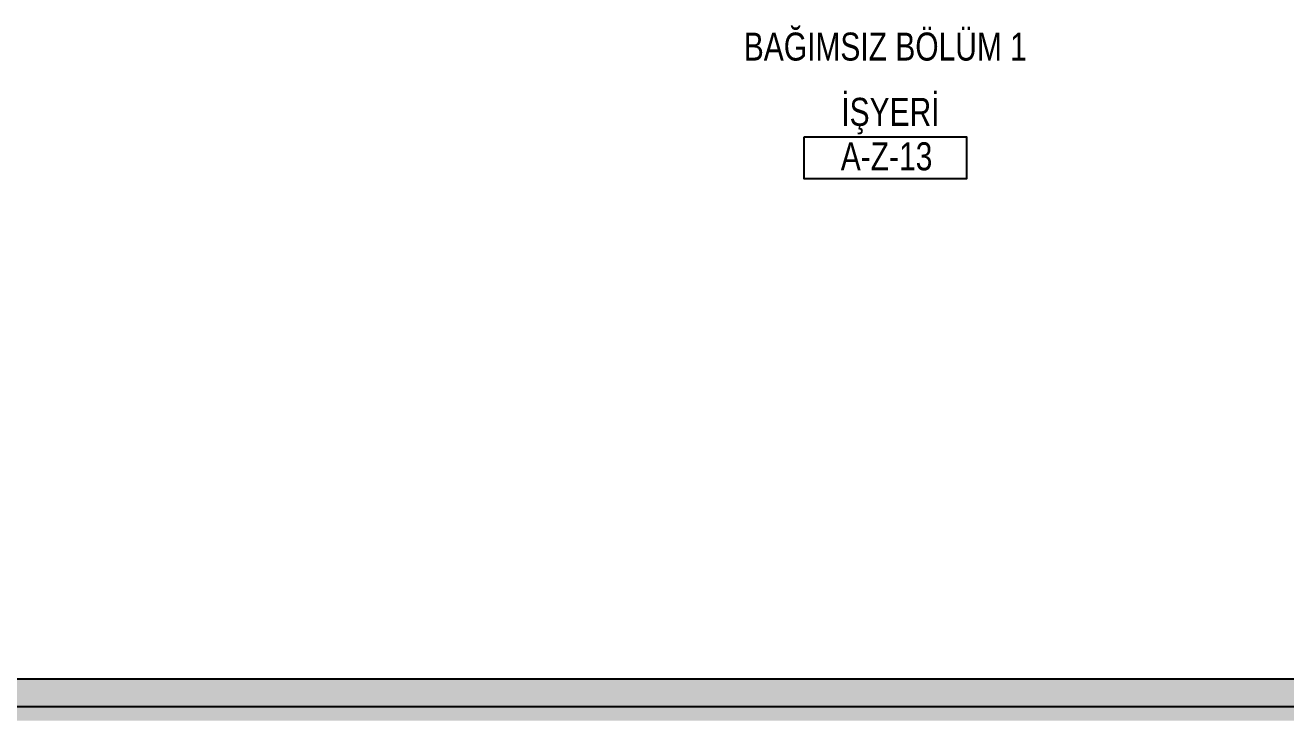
# Model space of a CAD drawing. Header units: centimetres. Extents: x 77182 to 116086, y 20619 to 33555.
# Drawn here: x 105165 to 106065, y 21915 to 22407 of the extents above; entities that cross this region are included whole.
import ezdxf
from ezdxf.enums import TextEntityAlignment as Align

# ---------------------------------------------------------------- set-up
doc = ezdxf.new("R2010")
doc.units = ezdxf.units.CM
doc.header["$LTSCALE"] = 100
for name, color, linetype in [('A-ANNO-IDEN', 50, 'Continuous'), ('A-ANNO-TEXT', 50, 'Continuous'), ('S-CONC', 5, 'Continuous'), ('S-HTCH', 8, 'Continuous')]:
    doc.layers.add(name, color=color, linetype=linetype)
doc.styles.add('Fields_100', font='act_simplex.shx', dxfattribs={"width": 0.8, "height": 20})

# ---------------------------------------------------------------- blocks, each defined once
blk = doc.blocks.new('Mahal kutusu_100')
at = {"color": 0}
blk.add_lwpolyline([(-58, 30), (58, 30), (58, 0), (-58, 0)], close=True, dxfattribs=at)
at = {"color": 0, "style": 'Fields_100', "width": 0.8}
for tag, p in [('MAHAL', (3.64, 37.94)), ('KOD', (0.89, 6.19)), ('ALAN', (-1.26, -29.36)), ('KAPLAMA', (0.85, -59.68))]:
    blk.add_attdef(tag, text='', height=20, dxfattribs=at).set_placement(p, align=Align.CENTER)

msp = doc.modelspace()

# ---------------------------------------------------------------- hatches: boundary and pattern name
at = {"layer": 'S-HTCH'}
h = msp.add_hatch(dxfattribs=at)
h.set_pattern_fill('ANSI33', color=256, style=0)
h.set_pattern_definition([(45, (84445.261, 23206.629), (-4.490128, 4.490128), []), (45, (84449.7513, 23206.629), (-4.490128, 4.490128), [3.175, -1.5875])])
h.paths.add_polyline_path([(109909.7, 21920.39), (109909.7, 21940.39), (94019.7, 21940.39), (94019.7, 21920.39)])
h.paths.add_polyline_path([(109909.7, 21940.39), (109909.7, 21920.39), (111808.2, 21920.39), (111808.2, 21940.39)])
h = msp.add_hatch(dxfattribs=at)
h.set_pattern_fill('AR-CONC', color=256, scale=0.1, style=0)
h.set_pattern_definition([(50, (-37297.674, 23541.89), (18.2184669, -1.5939086), [1.905, -20.955]), (355, (-37297.674, 23541.89), (-3.5243421, 19.1056845), [1.524, -16.7640584]), (100.451445, (-37296.156, 23541.757), (14.6941247, 17.5117752), [1.6190009, -17.8090245]), (46.1842, (-37297.674, 23546.97), (27.107904, -4.2042328), [2.8575, -31.4325]), (96.635558, (-37295.415, 23546.62), (23.7404134, 24.7426125), [2.4285023, -26.713561]), (351.184151, (-37297.674, 23546.97), (23.7404134, 24.7426125), [2.2859967, -25.145973]), (21, (-37295.134, 23545.7), (15.1614391, -10.2265198), [1.905, -20.955]), (326, (-37295.134, 23545.7), (6.1802028, 18.4187966), [1.524, -16.764]), (71.451445, (-37293.87, 23544.848), (21.341642, 8.1922769), [1.6190009, -17.8089938]), (37.5, (-37297.674, 23541.89), (0.30886033, 8.4555039), [0, -16.5608, 0, -17.018, 0, -16.8275]), (7.5, (-37297.674, 23541.89), (6.68196625, 10.0180575), [0, -9.7028, 0, -16.1798, 0, -6.4135]), (327.5, (-37303.3384, 23541.89), (13.55905952, -0.5728744), [0, -6.35, 0, -19.812, 0, -26.289]), (317.5, (-37305.878, 23541.89), (14.8129181, 2.5426491), [0, -8.255, 0, -13.1572, 0, -18.669])])
h.paths.add_polyline_path([(111782.7, 21920.39), (94019.7, 21920.39), (94019.7, 21910.39), (111782.7, 21910.39)])

# ---------------------------------------------------------------- linework, layer by layer
at = {"layer": 'S-CONC'}
msp.add_lwpolyline([(109909.7, 21920.39), (94019.7, 21920.39), (94019.7, 21940.39), (109909.7, 21940.39)], dxfattribs=at)

# ---------------------------------------------------------------- block references
at = {"layer": 'A-ANNO-IDEN'}
ref = msp.add_blockref('Mahal kutusu_100', (105778.79, 22297.24), dxfattribs=at)
ref.add_attrib('MAHAL', 'İŞYERİ', dxfattribs={"layer": '0', "color": 0, "height": 20, "style": 'Fields_100', "width": 0.8}).set_placement((105782.42, 22335.18), align=Align.CENTER)
ref.add_attrib('KOD', 'A-Z-13', dxfattribs={"layer": '0', "color": 0, "height": 20, "style": 'Fields_100', "width": 0.8}).set_placement((105779.67, 22303.43), align=Align.CENTER)

# ---------------------------------------------------------------- texts
at = {"layer": 'A-ANNO-TEXT', "insert": (105778.79, 22401.79), "char_height": 20, "attachment_point": 2, "style": 'Fields_100'}
msp.add_mtext_dynamic_manual_height_columns('BAĞIMSIZ BÖLÜM 1', width=436.6649, gutter_width=100, heights=[0], dxfattribs=at)

doc.saveas('drawing.dxf')
